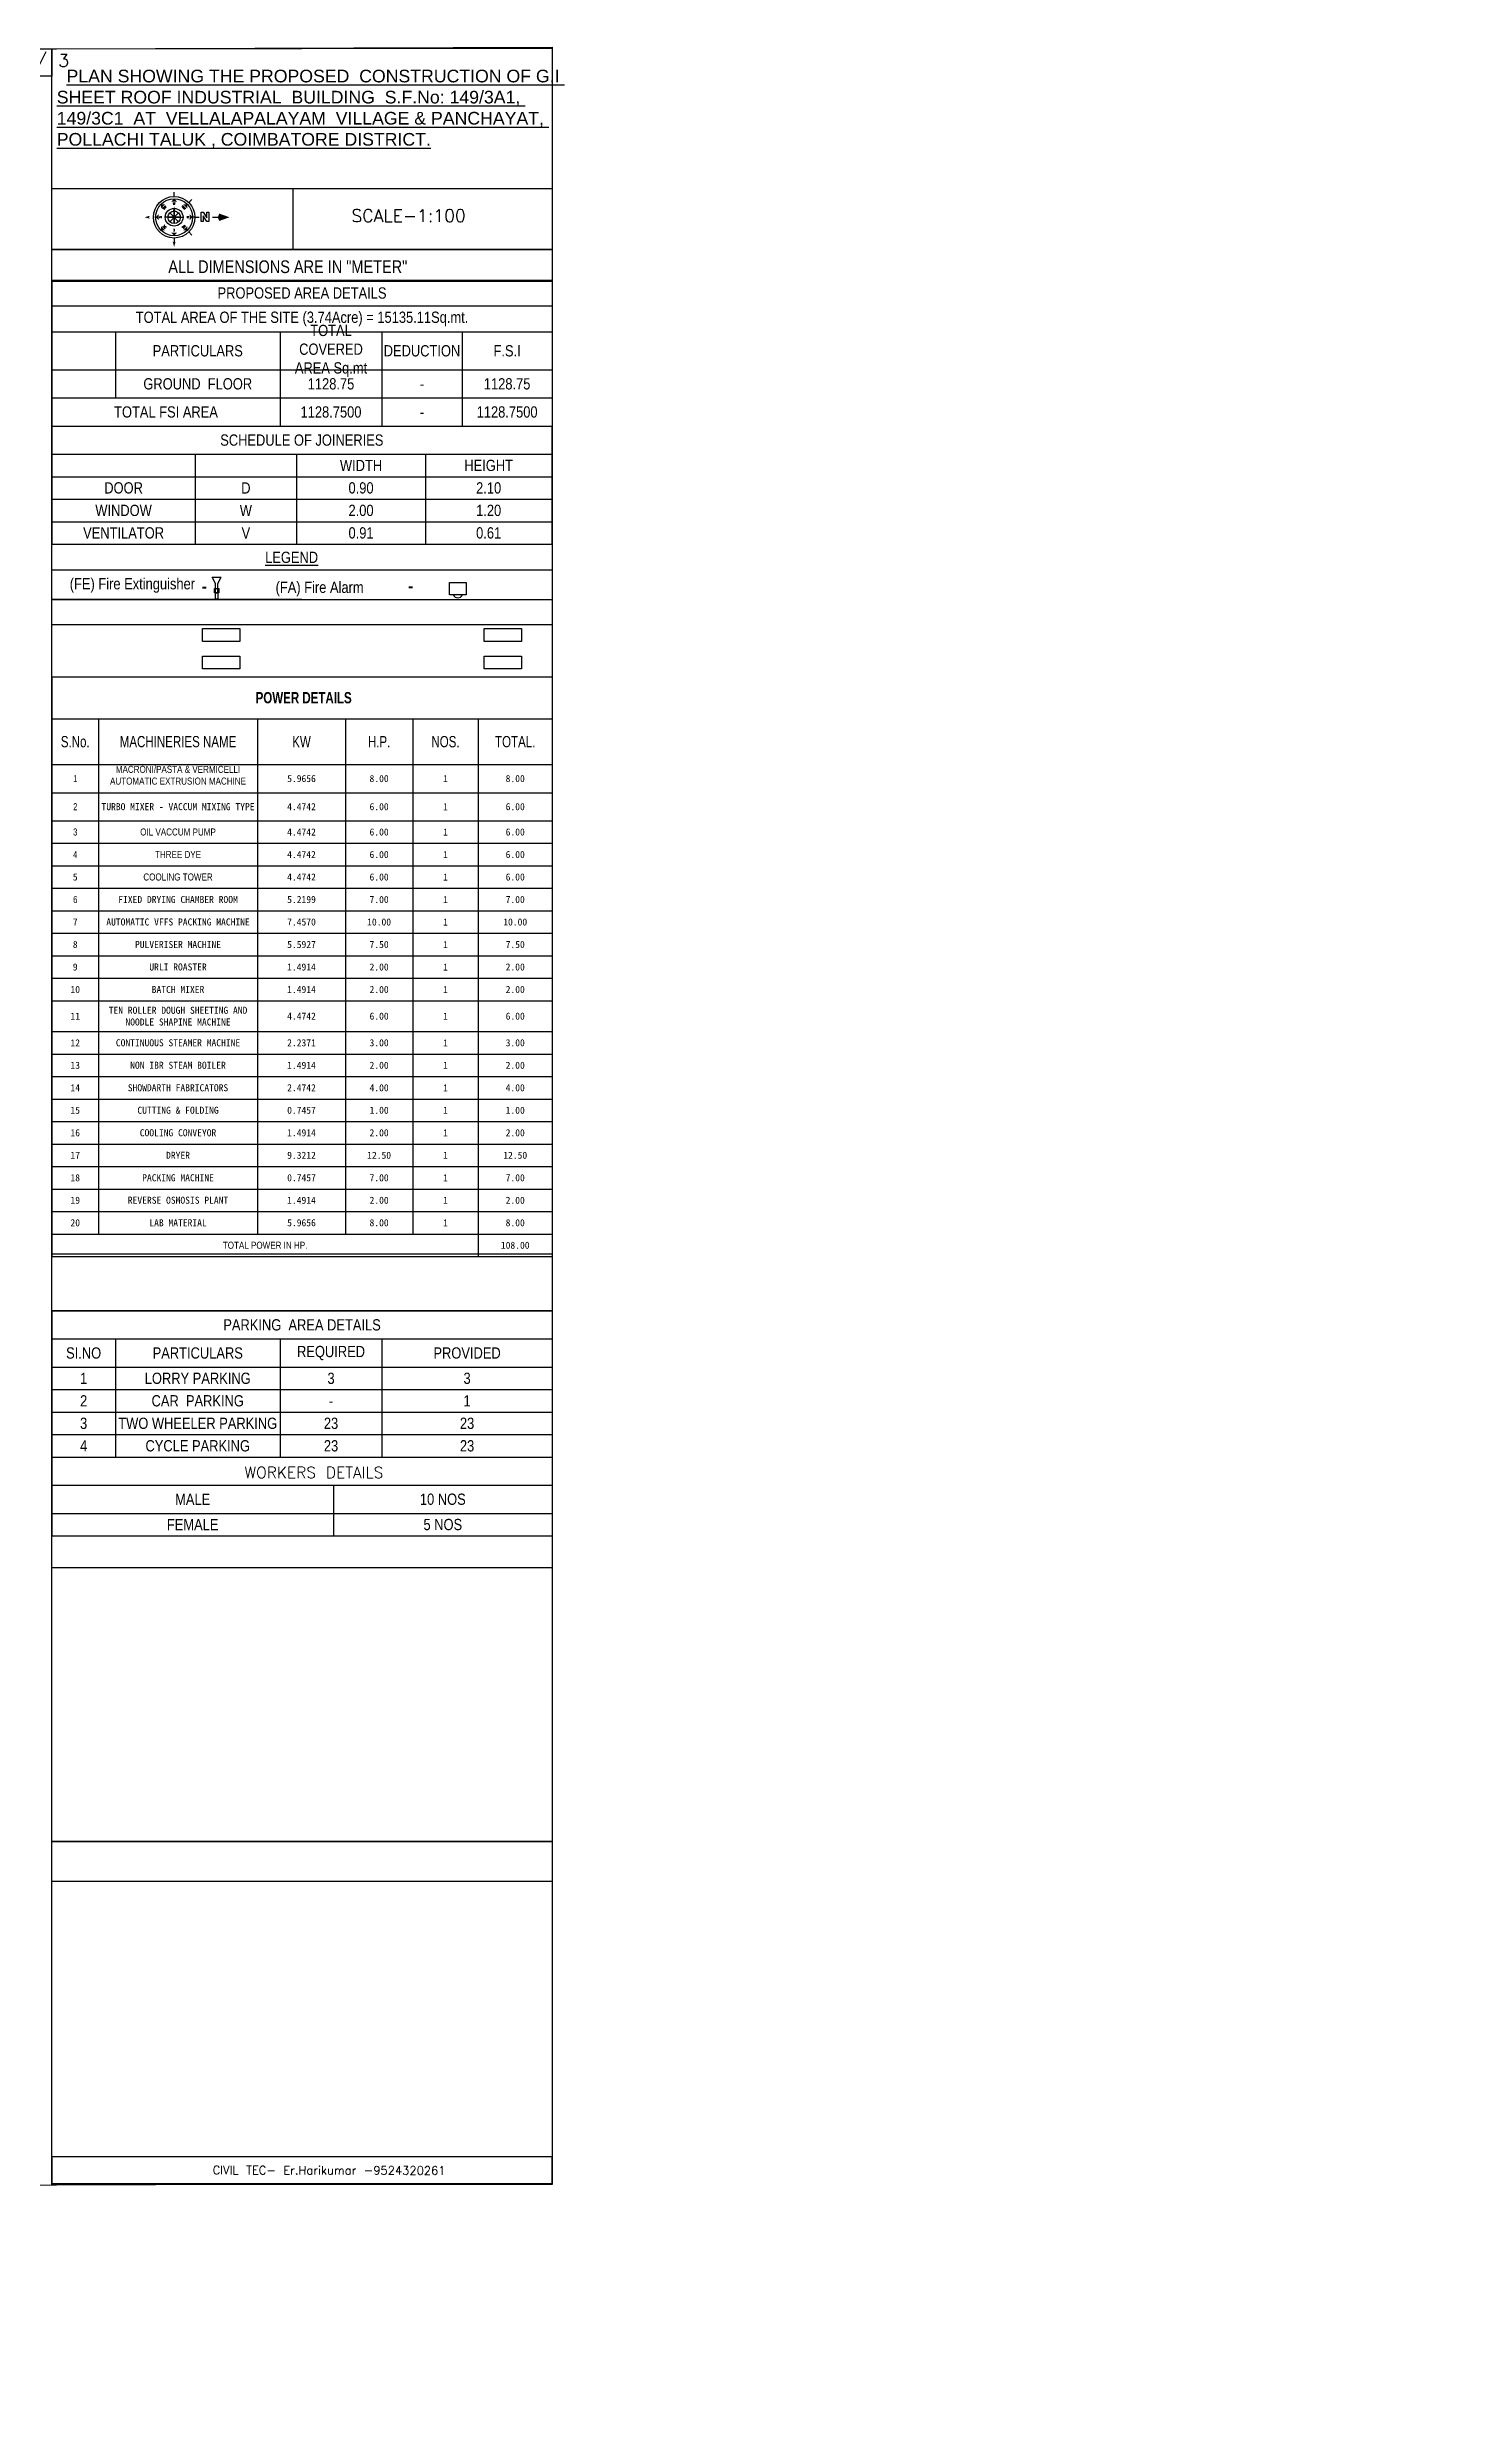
# Model space of a CAD drawing. Header units: metres. Extents: x 1422408 to 2637705, y 4160 to 80428.
# Drawn here: x 2267876.8 to 2267927.2, y 4241.9 to 4326 of the extents above; entities that cross this region are included whole.
import ezdxf
from ezdxf.enums import TextEntityAlignment as Align

# ---------------------------------------------------------------- set-up
doc = ezdxf.new("R2010")
doc.units = ezdxf.units.M
doc.header["$LTSCALE"] = 3.5
doc.header["$MEASUREMENT"] = 0
doc.layers.get('0').update_dxf_attribs({"linetype": 'CONTINUOUS'})
doc.styles.add('2', font='swissc.ttf', dxfattribs={"height": 0.25})
doc.styles.add('Bold', font='arialbd.ttf', dxfattribs={"height": 10.5})
doc.styles.add('CIVIL', font='', dxfattribs={"height": 0.2})
doc.styles.add('civiltec', font='swissc.ttf', dxfattribs={"height": 0.23})
doc.styles.add('RomanS', font='romans.shx', dxfattribs={"width": 0.75})
doc.styles.add('SH', font='swissc.ttf', dxfattribs={"height": 10})
doc.styles.get("Standard").update_dxf_attribs({"font": 'txt.shx', "height": 1.5})
doc.styles.add('style', font='swissc.ttf', dxfattribs={"height": 10})
doc.styles.get('CIVIL').set_extended_font_data('@SimHei')

# ---------------------------------------------------------------- blocks, each defined once
blk = doc.blocks.new('*T954')
at = {"color": 0, "linetype": 'ByBlock', "lineweight": -2, "ltscale": 400}
for p, q in [((0, 0), (17.778, 0)), ((0, 0), (0, -4.2)), ((17.778, 0), (17.778, -4.2)), ((0, -1), (17.778, -1)), ((5.099, -1), (5.099, -4.2)), ((8.7, -1), (8.7, -4.2)), ((13.291, -1), (13.291, -4.2)), ((0, -1.8), (17.778, -1.8)), ((0, -2.6), (17.778, -2.6)), ((0, -3.4), (17.778, -3.4)), ((0, -4.2), (17.778, -4.2))]:
    blk.add_line(p, q, dxfattribs=at)
at = {"color": 0, "lineweight": 25, "ltscale": 400, "char_height": 0.4, "attachment_point": 5, "style": 'civiltec'}
for s, insert, width in [('SCHEDULE OF JOINERIES', (8.889, -0.5), 17.69634), ('WIDTH', (10.995, -1.4), 4.50859), ('HEIGHT', (15.534, -1.4), 4.40573), ('DOOR', (2.549, -2.2), 5.01679), ('D', (6.899, -2.2), 3.5191), ('0.90', (10.995, -2.2), 4.50859), ('2.10', (15.534, -2.2), 4.40573), ('WINDOW', (2.549, -3), 5.01679), ('W', (6.899, -3), 3.5191), ('2.00', (10.995, -3), 4.50859), ('1.20', (15.534, -3), 4.40573), ('VENTILATOR', (2.549, -3.8), 5.01679), ('V', (6.899, -3.8), 3.5191), ('0.91', (10.995, -3.8), 4.50859), ('0.61', (15.534, -3.8), 4.40573)]:
    blk.add_mtext(s, dxfattribs=dict(at, insert=insert, width=width))
blk = doc.blocks.new('*T1036')
at = {"color": 0, "linetype": 'ByBlock', "lineweight": -2, "ltscale": 400}
for p, q in [((0, 0), (17.793, 0)), ((0, 0), (0, -5.192)), ((17.793, 0), (17.793, -5.192)), ((0, -0.921), (17.793, -0.921)), ((0, -1.842), (17.793, -1.842)), ((2.258, -1.842), (2.258, -4.192)), ((8.115, -1.842), (8.115, -5.192)), ((11.739, -1.842), (11.739, -5.192)), ((14.587, -1.842), (14.587, -5.192)), ((0, -3.192), (17.793, -3.192)), ((0, -4.192), (17.793, -4.192)), ((0, -5.192), (17.793, -5.192))]:
    blk.add_line(p, q, dxfattribs=at)
at = {"color": 0, "lineweight": 25, "ltscale": 400, "char_height": 0.4, "attachment_point": 5, "style": 'civiltec'}
for s, insert, width in [('PROPOSED AREA DETAILS', (8.896, -0.461), 17.70022), ('TOTAL AREA OF THE SITE (3.74Acre) = 15135.11Sq.mt.', (8.896, -1.382), 17.70022), ('TOTAL COVERED AREA Sq.mt', (9.927, -2.517), 3.53111), ('PARTICULARS ', (5.187, -2.517), 5.76479), ('DEDUCTION', (13.163, -2.517), 2.75636), ('F.S.I', (16.19, -2.517), 3.11287), ('GROUND  FLOOR        ', (5.187, -3.692), 5.76479), ('1128.75', (9.927, -3.692), 3.53111), ('-', (13.163, -3.692), 2.75636), ('1128.75', (16.19, -3.692), 3.11287), ('TOTAL FSI AREA ', (4.058, -4.692), 8.02282), ('1128.7500', (9.927, -4.692), 3.53111), ('-', (13.163, -4.692), 2.75636), ('1128.7500', (16.19, -4.692), 3.11287)]:
    blk.add_mtext(s, dxfattribs=dict(at, insert=insert, width=width))
blk = doc.blocks.new('DSFGDF')
at = {"color": 7}
for p, q in [((-1713.006, 14843.077), (-1712.675, 14843.077)), ((-1713.006, 14843.011), (-1713.006, 14843.077)), ((-1713.006, 14842.878), (-1712.807, 14843.011)), ((-1712.807, 14843.011), (-1713.006, 14843.011)), ((-1713.006, 14842.812), (-1713.006, 14842.878)), ((-1712.675, 14842.812), (-1713.006, 14842.812)), ((-1712.675, 14843.011), (-1712.874, 14842.878)), ((-1712.874, 14842.878), (-1712.675, 14842.878)), ((-1712.675, 14843.077), (-1712.675, 14843.011)), ((-1712.675, 14842.878), (-1712.675, 14842.812))]:
    blk.add_line(p, q, dxfattribs=at)
blk = doc.blocks.new('FHGGF')
at = {"color": 7}
for p, q in [((-1712.227, 14843.476), (-1712.337, 14843.586)), ((-1711.705, 14843.692), (-1711.705, 14843.848)), ((-1713.073, 14842.954), (-1713.257, 14842.954)), ((-1712.443, 14842.954), (-1712.599, 14842.954)), ((-1712.443, 14842.954), (-1712.363, 14842.954)), ((-1712.227, 14842.432), (-1712.337, 14842.321)), ((-1711.928, 14842.954), (-1712.021, 14842.954)), ((-1711.928, 14842.954), (-1711.482, 14842.954)), ((-1711.482, 14842.954), (-1711.928, 14842.954)), ((-1711.863, 14842.796), (-1711.547, 14843.111)), ((-1711.863, 14843.111), (-1711.547, 14842.796)), ((-1711.547, 14843.111), (-1711.863, 14842.796)), ((-1711.547, 14842.796), (-1711.863, 14843.111)), ((-1711.705, 14843.177), (-1711.705, 14842.73)), ((-1711.705, 14842.73), (-1711.705, 14843.177)), ((-1711.482, 14842.954), (-1711.39, 14842.954)), ((-1711.705, 14842.215), (-1711.705, 14842.059))]:
    blk.add_line(p, q, dxfattribs=at)
for radius in [0.738, 0.657, 0.316, 0.223]:
    blk.add_circle((-1711.705, 14842.954), radius, dxfattribs=at)
for points in [[(-1712.17, 14843.418), (-1712.021, 14843.418), (-1712.17, 14843.27)], [(-1711.705, 14843.611), (-1711.6, 14843.506), (-1711.81, 14843.506)], [(-1711.758, 14843.821), (-1711.705, 14843.848), (-1711.705, 14844.006)], [(-1711.705, 14844.006), (-1711.653, 14843.821), (-1711.705, 14843.848)], [(-1711.24, 14843.418), (-1711.24, 14843.27), (-1711.389, 14843.418)], [(-1713.257, 14842.954), (-1713.309, 14843.085), (-1713.678, 14842.954)], [(-1713.678, 14842.954), (-1713.309, 14842.822), (-1713.257, 14842.954)], [(-1712.363, 14842.954), (-1712.257, 14843.059), (-1712.257, 14842.848)], [(-1712.17, 14842.489), (-1712.17, 14842.637), (-1712.021, 14842.489)], [(-1711.705, 14842.296), (-1711.81, 14842.401), (-1711.6, 14842.401)], [(-1711.705, 14842.57), (-1711.758, 14842.754), (-1711.705, 14842.727)], [(-1711.653, 14842.754), (-1711.705, 14842.727), (-1711.705, 14842.57)], [(-1711.24, 14842.489), (-1711.389, 14842.489), (-1711.24, 14842.637)], [(-1711.048, 14842.954), (-1711.152, 14842.847), (-1711.154, 14843.058)], [(-1710.837, 14843.006), (-1710.811, 14842.954), (-1710.653, 14842.954)], [(-1710.653, 14842.954), (-1710.837, 14842.901), (-1710.811, 14842.954)]]:
    blk.add_solid(points, dxfattribs=at)
at = {"color": 1, "lineweight": 25, "rotation": 270}
blk.add_blockref('DSFGDF', (-16555.747, 13130.101), dxfattribs=at)
at = {"color": 7, "style": 'RomanS'}
for s, rotation, p in [('NE', 45, (-1712.021, 14843.269)), ('SE', 315, (-1711.39, 14843.269)), ('N', 90, (-1712.152, 14842.954)), ('NW', 135, (-1712.021, 14842.637)), ('W', 180, (-1711.705, 14842.506)), ('SW', 225, (-1711.389, 14842.637)), ('S', 270.59859, (-1711.258, 14842.951))]:
    blk.add_text(s, height=0.0789, rotation=rotation, dxfattribs=at).set_placement(p, align=Align.CENTER)
blk.add_text('E', height=0.0789, dxfattribs=at).set_placement((-1711.705, 14843.374), align=Align.CENTER)
blk = doc.blocks.new('*T1055')
at = {"color": 0, "linetype": 'ByBlock', "lineweight": -2, "ltscale": 400}
for p, q in [((0, 0), (17.794, 0)), ((0, 0), (0, -5.2)), ((17.794, 0), (17.794, -5.2)), ((0, -1), (17.794, -1)), ((2.258, -1), (2.258, -5.2)), ((8.116, -1), (8.116, -5.2)), ((11.74, -1), (11.74, -5.2)), ((0, -2), (17.794, -2)), ((0, -2.8), (17.794, -2.8)), ((0, -3.6), (17.794, -3.6)), ((0, -4.4), (17.794, -4.4)), ((0, -5.2), (17.794, -5.2))]:
    blk.add_line(p, q, dxfattribs=at)
at = {"color": 0, "lineweight": 25, "ltscale": 400, "char_height": 0.4, "attachment_point": 5, "style": 'civiltec'}
for s, insert, width in [('PARKING  AREA DETAILS', (8.897, -0.5), 17.70161), ('SI.NO', (1.129, -1.5), 2.16603), ('PARTICULARS ', (5.187, -1.5), 5.76513), ('REQUIRED', (9.928, -1.5), 3.53146), ('PROVIDED', (14.767, -1.5), 5.96193), ('1', (1.129, -2.4), 2.16603), ('LORRY PARKING', (5.187, -2.4), 5.76513), ('3', (9.928, -2.4), 3.53146), ('3', (14.767, -2.4), 5.96193), ('2', (1.129, -3.2), 2.16603), ('CAR  PARKING', (5.187, -3.2), 5.76513), ('-', (9.928, -3.2), 3.53146), ('1', (14.767, -3.2), 5.96193), ('3', (1.129, -4), 2.16603), ('TWO WHEELER PARKING', (5.187, -4), 5.76513), ('23', (9.928, -4), 3.53146), ('23', (14.767, -4), 5.96193), ('4', (1.129, -4.8), 2.16603), ('CYCLE PARKING', (5.187, -4.8), 5.76513), ('23', (9.928, -4.8), 3.53146), ('23', (14.767, -4.8), 5.96193)]:
    blk.add_mtext(s, dxfattribs=dict(at, insert=insert, width=width))
blk = doc.blocks.new('*T1056')
at = {"color": 0, "lineweight": 30, "ltscale": 400}
for p, q in [((0, 0), (17.794, 0)), ((0, 0), (0, -1.5)), ((17.794, 0), (17.794, -1.5)), ((0, -3.124), (1.659, -3.124)), ((7.313, -3.124), (17.794, -3.124)), ((0, -4.124), (1.659, -4.124)), ((7.313, -4.124), (17.794, -4.124)), ((0, -5.124), (7.313, -5.124)), ((10.443, -5.124), (17.794, -5.124)), ((0, -5.924), (7.313, -5.924)), ((0, -6.724), (7.313, -6.724)), ((10.443, -5.924), (17.794, -5.924)), ((10.443, -6.724), (17.794, -6.724)), ((0, -7.524), (1.659, -7.524)), ((10.443, -7.524), (17.794, -7.524)), ((0, -8.324), (7.313, -8.324)), ((10.443, -8.324), (17.794, -8.324)), ((0, -9.124), (7.313, -9.124)), ((10.443, -9.124), (17.794, -9.124)), ((0, -9.924), (7.313, -9.924)), ((10.443, -9.924), (17.794, -9.924)), ((0, -10.724), (1.659, -10.724)), ((10.443, -10.724), (17.794, -10.724)), ((0, -11.524), (7.313, -11.524)), ((10.443, -11.524), (17.794, -11.524)), ((0, -12.619), (1.659, -12.619)), ((0, -13.419), (7.313, -13.419)), ((10.443, -13.419), (17.794, -13.419)), ((12.832, -12.619), (15.165, -12.619)), ((0, -14.219), (7.313, -14.219)), ((10.443, -14.219), (17.794, -14.219)), ((0, -15.019), (1.659, -15.019)), ((7.313, -15.019), (17.794, -15.019)), ((0, -15.819), (7.313, -15.819)), ((12.832, -15.819), (15.165, -15.819)), ((0, -16.619), (7.313, -16.619)), ((10.443, -16.619), (17.794, -16.619)), ((0, -17.419), (17.794, -17.419)), ((0, -18.219), (7.313, -18.219)), ((10.443, -18.219), (17.794, -18.219)), ((0, -19.019), (7.313, -19.019)), ((10.443, -19.019), (17.794, -19.019)), ((0, -19.819), (17.794, -19.819)), ((0, -20.619), (17.794, -20.619))]:
    blk.add_line(p, q, dxfattribs=at)
at = {"color": 0, "linetype": 'ByBlock', "lineweight": -2, "ltscale": 400}
for p, q in [((0, -1.5), (17.794, -1.5)), ((0, -1.5), (0, -20.619)), ((1.659, -1.5), (1.659, -19.819)), ((7.313, -1.5), (7.313, -19.819)), ((10.443, -1.5), (10.443, -19.819)), ((12.832, -1.5), (12.832, -19.819)), ((15.165, -1.5), (15.165, -20.619)), ((17.794, -1.5), (17.794, -20.619)), ((1.659, -3.124), (7.313, -3.124)), ((1.659, -4.124), (7.313, -4.124)), ((7.313, -5.124), (10.443, -5.124)), ((7.313, -5.924), (10.443, -5.924)), ((7.313, -6.724), (10.443, -6.724)), ((1.659, -7.524), (10.443, -7.524)), ((7.313, -8.324), (10.443, -8.324)), ((7.313, -9.124), (10.443, -9.124)), ((7.313, -9.924), (10.443, -9.924)), ((1.659, -10.724), (10.443, -10.724)), ((7.313, -11.524), (10.443, -11.524)), ((1.659, -12.619), (12.832, -12.619)), ((7.313, -13.419), (10.443, -13.419)), ((15.165, -12.619), (17.794, -12.619)), ((7.313, -14.219), (10.443, -14.219)), ((1.659, -15.019), (7.313, -15.019)), ((7.313, -15.819), (12.832, -15.819)), ((15.165, -15.819), (17.794, -15.819)), ((7.313, -16.619), (10.443, -16.619)), ((7.313, -18.219), (10.443, -18.219)), ((7.313, -19.019), (10.443, -19.019))]:
    blk.add_line(p, q, dxfattribs=at)
at = {"color": 0, "lineweight": 25, "ltscale": 400}
for s, insert, char_height, width, attachment_point, style in [('{\\fSwis721 LtCn BT|b1|i0|c0|p34;\\C4; POWER DETAILS}', (8.897, -0.75), 0.4, 17.78169, 5, '2'), ('{\\fSwis721 LtCn BT|b0|i0|c0|p34;\\C4;S.No.}', (0.83, -2.312), 0.4, 1.64744, 5, 'CIVIL'), ('{\\fSwis721 LtCn BT|b0|i0|c0|p34;\\C4;MACHINERIES NAME}', (4.486, -2.312), 0.4, 5.6418, 5, 'CIVIL'), ('{\\fSwis721 LtCn BT|b0|i0|c0|p34;\\C4;KW}', (8.878, -2.312), 0.4, 3.1178, 5, 'CIVIL'), ('{\\fSwis721 LtCn BT|b0|i0|c0|p34;\\C4;H.P.}', (11.638, -2.312), 0.4, 2.37711, 5, 'CIVIL'), ('{\\fSwis721 LtCn BT|b0|i0|c0|p34;\\C4;NOS.}', (13.999, -2.312), 0.4, 2.32088, 5, 'CIVIL'), ('{\\fSwis721 LtCn BT|b0|i0|c0|p34;\\C4;TOTAL.}', (16.479, -2.312), 0.4, 2.61652, 5, 'CIVIL'), ('MACRONI/PASTA & VERMICELLI AUTOMATIC EXTRUSION MACHINE', (4.486, -3.17), 0.25, 5.56148, 2, 'civiltec'), ('{\\fSwis721 LtCn BT|b0|i0|c0|p34;\\C4;1}', (0.83, -3.624), 0.25, 1.64744, 5, 'CIVIL'), ('5.9656', (8.878, -3.624), 0.25, 3.1178, 5, 'CIVIL'), ('8.00', (11.638, -3.624), 0.25, 2.37711, 5, 'CIVIL'), ('1', (13.999, -3.624), 0.25, 2.32088, 5, 'CIVIL'), ('8.00', (16.479, -3.624), 0.25, 2.61652, 5, 'CIVIL'), ('{\\fSwis721 LtCn BT|b0|i0|c0|p34;\\C4;2}', (0.83, -4.624), 0.25, 1.64744, 5, 'CIVIL'), ('TURBO MIXER - VACCUM MIXING TYPE', (4.486, -4.624), 0.25, 5.6418, 5, 'CIVIL'), ('4.4742', (8.878, -4.624), 0.25, 3.1178, 5, 'CIVIL'), ('6.00', (11.638, -4.624), 0.25, 2.37711, 5, 'CIVIL'), ('1', (13.999, -4.624), 0.25, 2.32088, 5, 'CIVIL'), ('6.00', (16.479, -4.624), 0.25, 2.61652, 5, 'CIVIL'), ('{\\fSwis721 LtCn BT|b0|i0|c0|p34;\\C4;3}', (0.83, -5.524), 0.25, 1.64744, 5, 'CIVIL'), ('{\\fSwis721 Cn BT|b0|i0|c0|p34;OIL VACCUM PUMP}', (4.486, -5.524), 0.25, 5.6418, 5, 'CIVIL'), ('4.4742', (8.878, -5.524), 0.25, 3.1178, 5, 'CIVIL'), ('6.00', (11.638, -5.524), 0.25, 2.37711, 5, 'CIVIL'), ('1', (13.999, -5.524), 0.25, 2.32088, 5, 'CIVIL'), ('6.00', (16.479, -5.524), 0.25, 2.61652, 5, 'CIVIL'), ('{\\fSwis721 LtCn BT|b0|i0|c0|p34;\\C4;4}', (0.83, -6.324), 0.25, 1.64744, 5, 'CIVIL'), ('{\\fSwis721 Cn BT|b0|i0|c0|p34;THREE DYE}', (4.486, -6.324), 0.25, 5.6418, 5, 'CIVIL'), ('4.4742', (8.878, -6.324), 0.25, 3.1178, 5, 'CIVIL'), ('6.00', (11.638, -6.324), 0.25, 2.37711, 5, 'CIVIL'), ('1', (13.999, -6.324), 0.25, 2.32088, 5, 'CIVIL'), ('6.00', (16.479, -6.324), 0.25, 2.61652, 5, 'CIVIL'), ('5', (0.83, -7.124), 0.25, 1.64744, 5, 'CIVIL'), ('{\\fSwis721 Cn BT|b0|i0|c0|p34;COOLING TOWER}', (4.486, -7.124), 0.25, 5.6418, 5, 'CIVIL'), ('4.4742', (8.878, -7.124), 0.25, 3.1178, 5, 'CIVIL'), ('6.00', (11.638, -7.124), 0.25, 2.37711, 5, 'CIVIL'), ('1', (13.999, -7.124), 0.25, 2.32088, 5, 'CIVIL'), ('6.00', (16.479, -7.124), 0.25, 2.61652, 5, 'CIVIL'), ('{\\fSwis721 LtCn BT|b0|i0|c0|p34;\\C4;6}', (0.83, -7.924), 0.25, 1.64744, 5, 'CIVIL'), ('FIXED DRYING CHAMBER ROOM', (4.486, -7.924), 0.25, 5.6418, 5, 'CIVIL'), ('5.2199', (8.878, -7.924), 0.25, 3.1178, 5, 'CIVIL'), ('7.00', (11.638, -7.924), 0.25, 2.37711, 5, 'CIVIL'), ('1', (13.999, -7.924), 0.25, 2.32088, 5, 'CIVIL'), ('7.00', (16.479, -7.924), 0.25, 2.61652, 5, 'CIVIL'), ('7', (0.83, -8.724), 0.25, 1.64744, 5, 'CIVIL'), ('AUTOMATIC VFFS PACKING MACHINE', (4.486, -8.724), 0.25, 5.6418, 5, 'CIVIL'), ('7.4570', (8.878, -8.724), 0.25, 3.1178, 5, 'CIVIL'), ('10.00', (11.638, -8.724), 0.25, 2.37711, 5, 'CIVIL'), ('1', (13.999, -8.724), 0.25, 2.32088, 5, 'CIVIL'), ('10.00', (16.479, -8.724), 0.25, 2.61652, 5, 'CIVIL'), ('8', (0.83, -9.524), 0.25, 1.64744, 5, 'CIVIL'), ('PULVERISER MACHINE', (4.486, -9.524), 0.25, 5.6418, 5, 'CIVIL'), ('5.5927', (8.878, -9.524), 0.25, 3.1178, 5, 'CIVIL'), ('7.50', (11.638, -9.524), 0.25, 2.37711, 5, 'CIVIL'), ('1', (13.999, -9.524), 0.25, 2.32088, 5, 'CIVIL'), ('7.50', (16.479, -9.524), 0.25, 2.61652, 5, 'CIVIL'), ('9', (0.83, -10.324), 0.25, 1.64744, 5, 'CIVIL'), ('URLI ROASTER', (4.486, -10.324), 0.25, 5.6418, 5, 'CIVIL'), ('1.4914', (8.878, -10.324), 0.25, 3.1178, 5, 'CIVIL'), ('2.00', (11.638, -10.324), 0.25, 2.37711, 5, 'CIVIL'), ('1', (13.999, -10.324), 0.25, 2.32088, 5, 'CIVIL'), ('2.00', (16.479, -10.324), 0.25, 2.61652, 5, 'CIVIL'), ('10', (0.83, -11.124), 0.25, 1.64744, 5, 'CIVIL'), ('TEN ROLLER DOUGH SHEETING AND NOODLE SHAPINE MACHINE', (4.486, -12.072), 0.25, 5.6418, 5, 'CIVIL'), ('BATCH MIXER', (4.486, -11.124), 0.25, 5.6418, 5, 'CIVIL'), ('1.4914', (8.878, -11.124), 0.25, 3.1178, 5, 'CIVIL'), ('2.00', (11.638, -11.124), 0.25, 2.37711, 5, 'CIVIL'), ('1', (13.999, -11.124), 0.25, 2.32088, 5, 'CIVIL'), ('2.00', (16.479, -11.124), 0.25, 2.61652, 5, 'CIVIL'), ('11', (0.83, -12.072), 0.25, 1.64744, 5, 'CIVIL'), ('4.4742', (8.878, -12.072), 0.25, 3.1178, 5, 'CIVIL'), ('6.00', (11.638, -12.072), 0.25, 2.37711, 5, 'CIVIL'), ('1', (13.999, -12.072), 0.25, 2.32088, 5, 'CIVIL'), ('6.00', (16.479, -12.072), 0.25, 2.61652, 5, 'CIVIL'), ('12', (0.83, -13.019), 0.25, 1.64744, 5, 'CIVIL'), ('CONTINUOUS STEAMER MACHINE', (4.486, -13.019), 0.25, 5.6418, 5, 'CIVIL'), ('2.2371', (8.878, -13.019), 0.25, 3.1178, 5, 'CIVIL'), ('3.00', (11.638, -13.019), 0.25, 2.37711, 5, 'CIVIL'), ('1', (13.999, -13.019), 0.25, 2.32088, 5, 'CIVIL'), ('3.00', (16.479, -13.019), 0.25, 2.61652, 5, 'CIVIL'), ('13', (0.83, -13.819), 0.25, 1.64744, 5, 'CIVIL'), ('NON IBR STEAM BOILER', (4.486, -13.819), 0.25, 5.6418, 5, 'CIVIL'), ('1.4914', (8.878, -13.819), 0.25, 3.1178, 5, 'CIVIL'), ('2.00', (11.638, -13.819), 0.25, 2.37711, 5, 'CIVIL'), ('1', (13.999, -13.819), 0.25, 2.32088, 5, 'CIVIL'), ('2.00', (16.479, -13.819), 0.25, 2.61652, 5, 'CIVIL'), ('14', (0.83, -14.619), 0.25, 1.64744, 5, 'CIVIL'), ('SHOWDARTH FABRICATORS', (4.486, -14.619), 0.25, 5.6418, 5, 'CIVIL'), ('2.4742', (8.878, -14.619), 0.25, 3.1178, 5, 'CIVIL'), ('4.00', (11.638, -14.619), 0.25, 2.37711, 5, 'CIVIL'), ('1', (13.999, -14.619), 0.25, 2.32088, 5, 'CIVIL'), ('4.00', (16.479, -14.619), 0.25, 2.61652, 5, 'CIVIL'), ('15', (0.83, -15.419), 0.25, 1.64744, 5, 'CIVIL'), ('CUTTING & FOLDING', (4.486, -15.419), 0.25, 5.6418, 5, 'CIVIL'), ('0.7457', (8.878, -15.419), 0.25, 3.1178, 5, 'CIVIL'), ('1.00', (11.638, -15.419), 0.25, 2.37711, 5, 'CIVIL'), ('1', (13.999, -15.419), 0.25, 2.32088, 5, 'CIVIL'), ('1.00', (16.479, -15.419), 0.25, 2.61652, 5, 'CIVIL'), ('16', (0.83, -16.219), 0.25, 1.64744, 5, 'CIVIL'), ('COOLING CONVEYOR', (4.486, -16.219), 0.25, 5.6418, 5, 'CIVIL'), ('1.4914', (8.878, -16.219), 0.25, 3.1178, 5, 'CIVIL'), ('2.00', (11.638, -16.219), 0.25, 2.37711, 5, 'CIVIL'), ('1', (13.999, -16.219), 0.25, 2.32088, 5, 'CIVIL'), ('2.00', (16.479, -16.219), 0.25, 2.61652, 5, 'CIVIL'), ('17', (0.83, -17.019), 0.25, 1.64744, 5, 'CIVIL'), ('DRYER', (4.486, -17.019), 0.25, 5.6418, 5, 'CIVIL'), ('9.3212', (8.878, -17.019), 0.25, 3.1178, 5, 'CIVIL'), ('12.50', (11.638, -17.019), 0.25, 2.37711, 5, 'CIVIL'), ('1', (13.999, -17.019), 0.25, 2.32088, 5, 'CIVIL'), ('12.50', (16.479, -17.019), 0.25, 2.61652, 5, 'CIVIL'), ('18', (0.83, -17.819), 0.25, 1.64744, 5, 'CIVIL'), ('19', (0.83, -18.619), 0.25, 1.64744, 5, 'CIVIL'), ('REVERSE OSMOSIS PLANT', (4.486, -18.619), 0.25, 5.6418, 5, 'CIVIL'), ('PACKING MACHINE', (4.486, -17.819), 0.25, 5.6418, 5, 'CIVIL'), ('0.7457', (8.878, -17.819), 0.25, 3.1178, 5, 'CIVIL'), ('1.4914', (8.878, -18.619), 0.25, 3.1178, 5, 'CIVIL'), ('2.00', (11.638, -18.619), 0.25, 2.37711, 5, 'CIVIL'), ('7.00', (11.638, -17.819), 0.25, 2.37711, 5, 'CIVIL'), ('1', (13.999, -17.819), 0.25, 2.32088, 5, 'CIVIL'), ('1', (13.999, -18.619), 0.25, 2.32088, 5, 'CIVIL'), ('2.00', (16.479, -18.619), 0.25, 2.61652, 5, 'CIVIL'), ('7.00', (16.479, -17.819), 0.25, 2.61652, 5, 'CIVIL'), ('20', (0.83, -19.419), 0.25, 1.64744, 5, 'CIVIL'), ('LAB MATERIAL', (4.486, -19.419), 0.25, 5.6418, 5, 'CIVIL'), ('5.9656', (8.878, -19.419), 0.25, 3.1178, 5, 'CIVIL'), ('8.00', (11.638, -19.419), 0.25, 2.37711, 5, 'CIVIL'), ('1', (13.999, -19.419), 0.25, 2.32088, 5, 'CIVIL'), ('8.00', (16.479, -19.419), 0.25, 2.61652, 5, 'CIVIL'), ('{\\fSwis721 Cn BT|b0|i0|c0|p34;\\C4;TOTAL POWER IN HP.}', (7.583, -20.219), 0.25, 15.15314, 5, 'CIVIL'), ('108.00', (16.479, -20.219), 0.25, 2.61652, 5, 'CIVIL')]:
    blk.add_mtext(s, dxfattribs=dict(at, insert=insert, char_height=char_height, width=width, attachment_point=attachment_point, style=style))
blk = doc.blocks.new('*T1027')
at = {"color": 0, "linetype": 'ByBlock', "lineweight": -2, "ltscale": 400}
for p, q in [((0, 0), (17.794, 0)), ((0, 0), (0, -2.8)), ((17.794, 0), (17.794, -2.8)), ((0, -1), (17.794, -1)), ((10.014, -1), (10.014, -2.8)), ((0, -2), (17.794, -2)), ((0, -2.8), (17.794, -2.8))]:
    blk.add_line(p, q, dxfattribs=at)
at = {"color": 0, "lineweight": 25, "ltscale": 400, "char_height": 0.4, "attachment_point": 5, "style": 'civiltec'}
for s, insert, width in [('MALE', (5.007, -1.5), 9.92146), ('10 NOS', (13.904, -1.5), 7.68779), ('FEMALE', (5.007, -2.4), 9.92146), ('5 NOS', (13.904, -2.4), 7.68779)]:
    blk.add_mtext(s, dxfattribs=dict(at, insert=insert, width=width))

msp = doc.modelspace()

# ---------------------------------------------------------------- linework, layer by layer
at = {"color": 0, "lineweight": 25, "ltscale": 0.25}
msp.add_line((2267885.54611, 4320.96249), (2267885.54611, 4318.79623), dxfattribs=at)
at = {"color": 7}
for p, q in [((2267882.79337, 4306.91006, 0.06967), (2267882.67893, 4307.14432, 0.06967)), ((2267882.79337, 4306.58135, 0.06967), (2267882.79337, 4306.91006, 0.06967)), ((2267882.87796, 4306.91006, 0.06967), (2267882.99239, 4307.14432, 0.06967)), ((2267882.87796, 4306.58135, 0.06967), (2267882.87796, 4306.91006, 0.06967))]:
    msp.add_line(p, q, dxfattribs=at)
at = {"color": 7, "ltscale": 0.1}
msp.add_line((2267882.67893, 4307.14432, 0.06967), (2267882.99239, 4307.14432, 0.06967), dxfattribs=at)
at = {"color": 7, "lineweight": 25, "ltscale": 0.25}
msp.add_line((2267894.767, 4265.06371), (2267894.767, 4262.20581), dxfattribs=at)
at = {"color": 0, "lineweight": 25, "ltscale": 0.25}
for points in [[(2267834.799, 4325.78168), (2267894.76643, 4325.982), (2267894.76643, 4250.0195), (2267834.799, 4249.81918)], [(2267871.52212, 4325.92257), (2267876.97329, 4325.92257), (2267876.97329, 4324.9506), (2267871.52212, 4324.9506)], [(2267876.97329, 4325.92257), (2267894.76587, 4325.95228), (2267894.76587, 4249.98978), (2267876.97329, 4249.98978)], [(2267876.97329, 4320.96249), (2267894.76587, 4320.96249), (2267894.76587, 4318.79623), (2267876.97329, 4318.79623)], [(2267876.97386, 4318.79623), (2267894.76643, 4318.79623), (2267894.76643, 4317.65043), (2267876.97386, 4317.65043)], [(2267876.97329, 4307.39586), (2267894.767, 4307.39586), (2267894.76698, 4306.33725), (2267876.97329, 4306.36016)], [(2267876.97328, 4306.3487), (2267894.76699, 4306.3487), (2267894.767, 4305.44698), (2267876.9733, 4305.44698)], [(2267882.32541, 4305.31349), (2267883.66161, 4305.31349), (2267883.66161, 4304.85497), (2267882.32541, 4304.85497)], [(2267892.34286, 4305.31349), (2267893.67907, 4305.31349), (2267893.67907, 4304.85497), (2267892.34286, 4304.85497)], [(2267882.32541, 4304.33448), (2267883.66161, 4304.33448), (2267883.66161, 4303.87596), (2267882.32541, 4303.87596)], [(2267892.34286, 4304.33448), (2267893.67907, 4304.33448), (2267893.67907, 4303.87596), (2267892.34286, 4303.87596)], [(2267876.97329, 4283.07737), (2267894.76725, 4283.07737), (2267894.76725, 4281.05019), (2267876.97329, 4281.05019)], [(2267876.97227, 4271.92244), (2267894.76587, 4271.92244), (2267894.76587, 4262.18224), (2267876.97227, 4262.18224)], [(2267876.97215, 4262.18224), (2267894.76587, 4262.18224), (2267894.76587, 4260.76127), (2267876.97215, 4260.76127)], [(2267876.97329, 4250.0195), (2267894.767, 4250.0195), (2267894.767, 4250.96768), (2267876.97329, 4250.96768)]]:
    msp.add_lwpolyline(points, close=True, dxfattribs=at)
at = {"color": 7}
for points, elevation in [([(2267882.75916, 4306.74053), (2267882.91071, 4306.74053), (2267882.91071, 4306.58135), (2267882.75916, 4306.58135)], 0.06967), ([(2267882.79337, 4306.58135), (2267882.87796, 4306.58135), (2267882.87796, 4306.36162), (2267882.79337, 4306.36162)], 0.06967), ([(2267891.11101, 4306.95071), (2267891.70586, 4306.95071), (2267891.70586, 4306.50813), (2267891.11101, 4306.50813)], 0.05457)]:
    msp.add_lwpolyline(points, close=True, dxfattribs=dict(at, elevation=elevation))
msp.add_arc((2267891.41242, 4306.58343, 0.05457), 0.17902, 204.8746983, 335.1253017, dxfattribs=at)

# ---------------------------------------------------------------- block references
at = {"color": 1, "lineweight": 25, "rotation": 180}
msp.add_blockref('FHGGF', (2266169.61575, 19162.89189), dxfattribs=at)
for name, p in [('*T1036', (2267876.97386, 4317.70475)), ('*T954', (2267876.97386, 4312.51248)), ('*T1056', (2267876.97329, 4303.60119)), ('*T1055', (2267876.97329, 4281.05019)), ('*T1027', (2267876.97329, 4275.85019))]:
    msp.add_blockref(name, p)

# ---------------------------------------------------------------- texts
at = {"color": 7, "lineweight": 25}
msp.add_text('SCALE-1:100', height=0.45, dxfattribs=at).set_placement((2267887.62581, 4319.77031))
at = {"color": 7}
for s, height, style, p in [('%%ULEGEND', 0.4, 'style', (2267884.55679, 4307.64669, 0.18311)), ('-', 0.39932, 'Bold', (2267882.3015, 4306.61799)), ('-', 0.39932, 'Bold', (2267889.63608, 4306.62502))]:
    msp.add_text(s, height=height, dxfattribs=dict(at, style=style)).set_placement(p)
at = {"color": 7, "ltscale": 0.05, "style": 'SH'}
for s, p in [('(FE) Fire Extinguisher', (2267877.60812, 4306.70707)), ('(FA) Fire Alarm', (2267884.92939, 4306.58116))]:
    msp.add_text(s, height=0.4, dxfattribs=at).set_placement(p)
at = {"color": 0, "lineweight": 25}
msp.add_text('CIVIL TEC- Er.Harikumar -9524320261', height=0.3, rotation=359.89281, dxfattribs=at).set_placement((2267882.68881, 4250.34699))
at = {"color": 7, "lineweight": 25, "char_height": 0.45, "attachment_point": 1}
for s, insert, width in [('SHEET NO: 2/ 3', (2267872.29234, 4325.73771), 8.1001171), ('\\A1;{\\fSwis721 BT|b0|i0|c0|p34;\\L  PLAN SHOWING THE PROPOSED  CONSTRUCTION OF G.I  SHEET ROOF INDUSTRIAL  BUILDING  S.F.No: 149/3A1, \\H1.8817x; \\H0.53143x;149/3C1  AT  VELLALAPALAYAM  VILLAGE & PANCHAYAT, \\H1.58916x; \\H0.62926x;POLLACHI TALUK , COIMBATORE DISTRICT. \\H1.68651x; }', (2267877.14581, 4325.18546), 18.2964725), ('{\\fSwis721 Cn BT|b0|i0|c0|p34;ALL DIMENSIONS ARE IN "METER"}', (2267881.11396, 4318.40557), 18.2964725)]:
    msp.add_mtext(s, dxfattribs=dict(at, insert=insert, width=width))
at = {"color": 1, "lineweight": 25, "insert": (2267883.82722, 4275.5042), "char_height": 0.4, "width": 4.9040663, "attachment_point": 1}
msp.add_mtext('{\\C0;WORKERS DETAILS}', dxfattribs=at)

doc.saveas('drawing.dxf')
